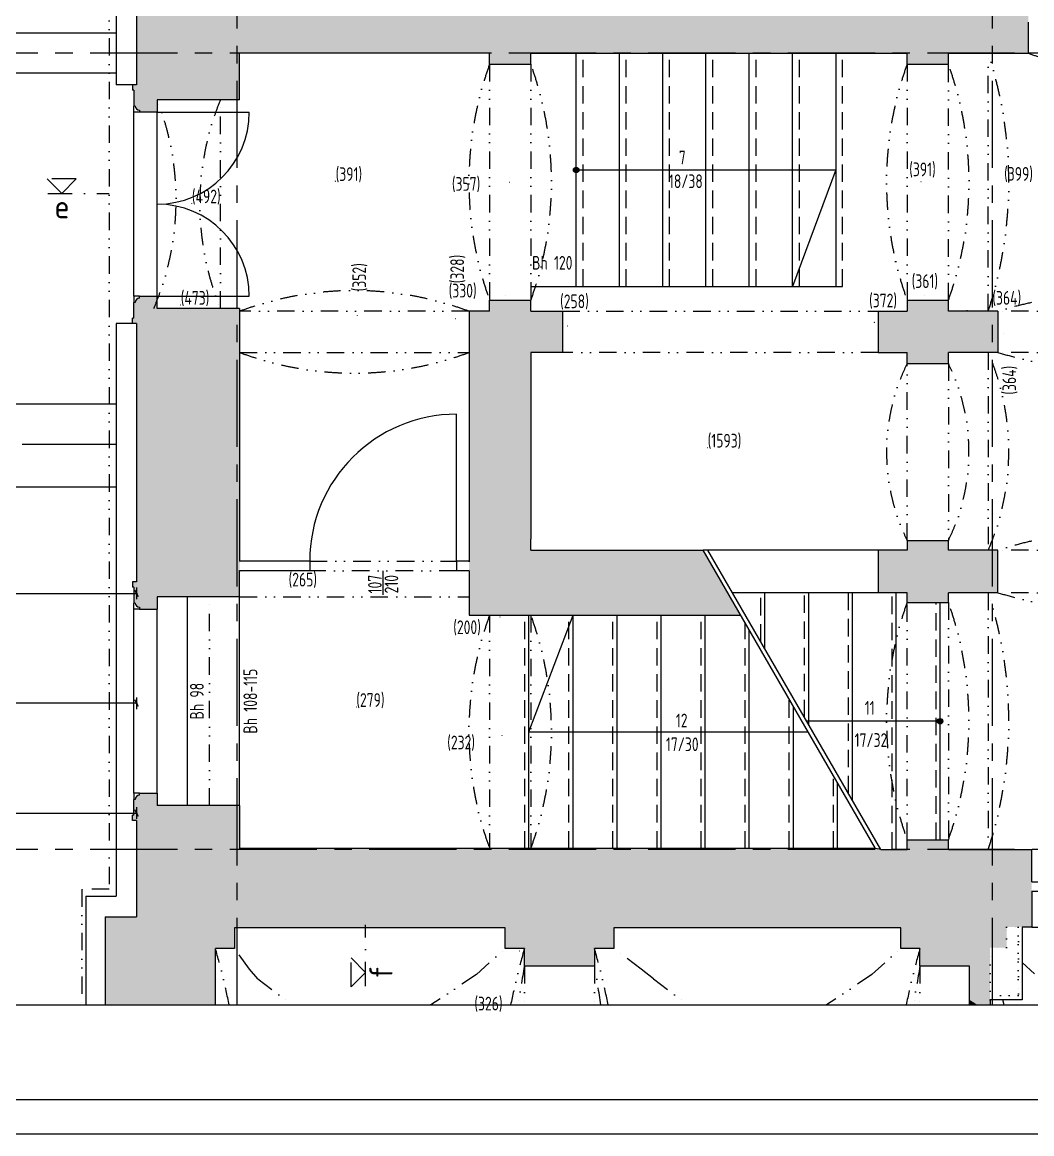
# Model space of a CAD drawing. Header units: centimetres. Extents: x -147 to 196535, y -264 to 83836.
# Drawn here: x 141884 to 156584, y -264 to 15928 of the extents above; entities that cross this region are included whole.
import ezdxf
from ezdxf.enums import TextEntityAlignment as Align

# ---------------------------------------------------------------- set-up
doc = ezdxf.new("R2010")
doc.units = ezdxf.units.CM
doc.header["$LTSCALE"] = 20
doc.header["$PDMODE"] = 2
for name, pattern in [('GETRENNT', [31.75, 12.7, -6.35, 0, -6.35, 0, -6.35]), ('MITTE', [50.8, 31.75, -6.35, 6.35, -6.35]), ('PUNKT', [6.35, 0, -6.35]), ('STRICHLINIE', [19.05, 12.7, -6.35]), ('STRICHPUNKTX2', [50.8, 25.4, -12.7, 0, -12.7])]:
    doc.linetypes.add(name, pattern=pattern)
for name, color, linetype in [('Bemassung', 134, 'Continuous'), ('VBW.Abgelotet', 6, 'GETRENNT'), ('VBW.AbgelotetUmgeklappt', 252, 'GETRENNT'), ('VBW.Achsen', 244, 'MITTE'), ('VBW.Ansicht', 3, 'Continuous'), ('VBW.HoeheRelativ', 2, 'Continuous'), ('VBW.Installation', 200, 'Continuous'), ('VBW.LAYOUT', 3, 'Continuous'), ('VBW.Schnitt', 7, 'Continuous'), ('VBW.SchnittTrockenbau', 42, 'Continuous'), ('VBW.Schraffur', 9, 'Continuous'), ('VBW.Text', 84, 'Continuous'), ('VBW.Tuer', 4, 'Continuous'), ('VBW.Verdeckt', 6, 'STRICHLINIE'), ('VBW.Verlauf', 2, 'PUNKT'), ('VBW.Vertikalschnittlinie', 12, 'STRICHPUNKTX2')]:
    doc.layers.add(name, color=color, linetype=linetype)
doc.styles.add('VBWText', font='isocp.shx', dxfattribs={"width": 0.8})
doc.dimstyles.new('M50', dxfattribs={"dimtxt": 10, "dimasz": 0.5, "dimexe": 2, "dimexo": 0, "dimgap": 0, "dimtad": 0, "dimdec": 0, "dimdsep": 46, "dimtxsty": 'VBWText', "dimblk": 'BemVBW', "dimcen": 2, "dimse1": 1, "dimse2": 1, "dimclrd": 134, "dimclre": 40, "dimclrt": 134, "dimadec": 0, "dimazin": 0, "dimtfac": 1.428571, "dimtdec": 0, "dimtix": 1, "dimtmove": 2, "dimatfit": 3, "dimldrblk": 'NONE', "dimfxl": 1, "dimtvp": 1.428571, "dimtolj": 1, "dimarcsym": 0})
doc.dimstyles.new('M50BR', dxfattribs={"dimtxt": 10, "dimasz": 0.5, "dimexe": 2, "dimexo": 0, "dimgap": 10, "dimtad": 4, "dimdec": 0, "dimdsep": 46, "dimtxsty": 'VBWText', "dimblk": 'BemVBW', "dimcen": 2, "dimse1": 1, "dimse2": 1, "dimclrd": 134, "dimclre": 40, "dimclrt": 134, "dimadec": 0, "dimazin": 0, "dimtfac": 1.428571, "dimtdec": 0, "dimtix": 1, "dimtmove": 2, "dimatfit": 3, "dimldrblk": 'NONE', "dimfxl": 1, "dimtvp": 1.428571, "dimtolj": 1, "dimarcsym": 0})

# ---------------------------------------------------------------- blocks, each defined once
blk = doc.blocks.new('BemVBW')
at = {"layer": 'Bemassung'}
for p, q in [((2.8, -4.9), (-2.8, 4.9)), ((-1.1, 0), (1.1, 0))]:
    blk.add_line(p, q, dxfattribs=at)
at = {"layer": 'Bemassung', "color": 4}
blk.add_line((0, 8.5), (0, -8.5), dxfattribs=at)
blk = doc.blocks.new('*D377')
at = {"layer": 'Bemassung', "color": 134, "lineweight": -2, "transparency": 16777216}
blk.add_line((136271, 14627), (136271, 19207), dxfattribs=at)
at = {"layer": 'Defpoints', "color": 0, "transparency": 16777216}
for p in [(136271, 19217), (143509, 19217), (143509, 14617)]:
    blk.add_point(p, dxfattribs=at)
at = {"layer": 'Bemassung', "color": 134, "lineweight": -2, "transparency": 16777216, "xscale": 9.999999971459891, "yscale": 9.999999971459891, "zscale": 9.999999971459891}
for p, rotation in [((136271, 19217), 90), ((136271, 14617), 270)]:
    blk.add_blockref('BemVBW', p, dxfattribs=dict(at, rotation=rotation))
at = {"layer": 'Bemassung', "color": 134, "transparency": 16777216, "insert": (135985, 16917), "char_height": 200, "attachment_point": 5, "rotation": 90, "style": 'VBWText'}
blk.add_mtext('\\A1;230', dxfattribs=at)
blk = doc.blocks.new('_None')
blk = doc.blocks.new('*D378')
at = {"layer": 'Bemassung', "color": 134, "lineweight": -2, "transparency": 16777216}
blk.add_line((136271, 2907), (136271, 4687), dxfattribs=at)
at = {"layer": 'Defpoints', "color": 0, "transparency": 16777216}
for p in [(136271, 4697), (143509, 4697), (143089, 2897)]:
    blk.add_point(p, dxfattribs=at)
at = {"layer": 'Bemassung', "color": 134, "lineweight": -2, "transparency": 16777216, "xscale": 9.999999971459891, "yscale": 9.999999971459891, "zscale": 9.999999971459891}
for p, rotation in [((136271, 4697), 90), ((136271, 2897), 270)]:
    blk.add_blockref('BemVBW', p, dxfattribs=dict(at, rotation=rotation))
at = {"layer": 'Bemassung', "color": 134, "transparency": 16777216, "insert": (135985, 3797), "char_height": 200, "attachment_point": 5, "rotation": 90, "style": 'VBWText'}
blk.add_mtext('\\A1;90', dxfattribs=at)
blk = doc.blocks.new('*D379')
at = {"layer": 'Bemassung', "color": 134, "lineweight": -2, "transparency": 16777216}
blk.add_line((136271, 7387), (136271, 11927), dxfattribs=at)
at = {"layer": 'Defpoints', "color": 0, "transparency": 16777216}
for p in [(136271, 11937), (143509, 11937), (143509, 7377)]:
    blk.add_point(p, dxfattribs=at)
at = {"layer": 'Bemassung', "color": 134, "lineweight": -2, "transparency": 16777216, "xscale": 9.999999971459891, "yscale": 9.999999971459891, "zscale": 9.999999971459891}
for p, rotation in [((136271, 11937), 90), ((136271, 7377), 270)]:
    blk.add_blockref('BemVBW', p, dxfattribs=dict(at, rotation=rotation))
at = {"layer": 'Bemassung', "color": 134, "transparency": 16777216, "insert": (135985, 9657), "char_height": 200, "attachment_point": 5, "rotation": 90, "style": 'VBWText'}
blk.add_mtext('\\A1;228', dxfattribs=at)
blk = doc.blocks.new('*D385')
at = {"layer": 'Bemassung', "color": 134, "lineweight": -2, "transparency": 16777216}
blk.add_line((50737, 4407), (143539, 4407), dxfattribs=at)
at = {"layer": 'Defpoints', "color": 0, "transparency": 16777216}
for p in [(50727, 23595), (143549, 23617), (143549, 4407)]:
    blk.add_point(p, dxfattribs=at)
at = {"layer": 'Bemassung', "color": 134, "lineweight": -2, "transparency": 16777216, "xscale": 9.999999971459891, "yscale": 9.999999971459891, "zscale": 9.999999971459891, "rotation": 180}
blk.add_blockref('BemVBW', (50727, 4407), dxfattribs=at)
at = {"layer": 'Bemassung', "color": 134, "lineweight": -2, "transparency": 16777216, "xscale": 9.999999971459891, "yscale": 9.999999971459891, "zscale": 9.999999971459891}
blk.add_blockref('BemVBW', (143549, 4407), dxfattribs=at)
at = {"layer": 'Bemassung', "color": 134, "transparency": 16777216, "insert": (97138, 4707), "char_height": 200, "attachment_point": 5, "style": 'VBWText'}
blk.add_mtext('\\A1;4641', dxfattribs=at)
blk = doc.blocks.new('*D396')
at = {"layer": 'Bemassung', "color": 134, "lineweight": -2, "transparency": 16777216}
blk.add_line((137871, 2747), (137871, 3881), dxfattribs=at)
at = {"layer": 'Defpoints', "color": 0, "transparency": 16777216}
for p in [(137871, 3891), (147742, 3891), (144976, 2737)]:
    blk.add_point(p, dxfattribs=at)
at = {"layer": 'Bemassung', "color": 134, "lineweight": -2, "transparency": 16777216, "xscale": 9.999999971459891, "yscale": 9.999999971459891, "zscale": 9.999999971459891}
for p, rotation in [((137871, 3891), 90), ((137871, 2737), 270)]:
    blk.add_blockref('BemVBW', p, dxfattribs=dict(at, rotation=rotation))
at = {"layer": 'Bemassung', "color": 134, "transparency": 16777216, "insert": (137585, 3314), "char_height": 200, "attachment_point": 5, "rotation": 90, "style": 'VBWText'}
blk.add_mtext('\\A1;58', dxfattribs=at)
blk = doc.blocks.new('*D398')
at = {"layer": 'Bemassung', "color": 134, "lineweight": -2, "transparency": 16777216}
blk.add_line((136271, 4707), (136271, 7367), dxfattribs=at)
at = {"layer": 'Defpoints', "color": 0, "transparency": 16777216}
for p in [(136271, 7377), (143509, 7377), (143509, 4697)]:
    blk.add_point(p, dxfattribs=at)
at = {"layer": 'Bemassung', "color": 134, "lineweight": -2, "transparency": 16777216, "xscale": 9.999999971459891, "yscale": 9.999999971459891, "zscale": 9.999999971459891}
for p, rotation in [((136271, 7377), 90), ((136271, 4697), 270)]:
    blk.add_blockref('BemVBW', p, dxfattribs=dict(at, rotation=rotation))
at = {"layer": 'Bemassung', "color": 134, "transparency": 16777216, "insert": (135985, 6037), "char_height": 200, "attachment_point": 5, "rotation": 90, "style": 'VBWText'}
blk.add_mtext('\\A1;134', dxfattribs=at)
blk = doc.blocks.new('*D399')
at = {"layer": 'Bemassung', "color": 134, "lineweight": -2, "transparency": 16777216}
blk.add_line((136271, 11947), (136271, 14607), dxfattribs=at)
at = {"layer": 'Defpoints', "color": 0, "transparency": 16777216}
for p in [(136271, 14617), (143509, 14617), (143509, 11937)]:
    blk.add_point(p, dxfattribs=at)
at = {"layer": 'Bemassung', "color": 134, "lineweight": -2, "transparency": 16777216, "xscale": 9.999999971459891, "yscale": 9.999999971459891, "zscale": 9.999999971459891}
for p, rotation in [((136271, 14617), 90), ((136271, 11937), 270)]:
    blk.add_blockref('BemVBW', p, dxfattribs=dict(at, rotation=rotation))
at = {"layer": 'Bemassung', "color": 134, "transparency": 16777216, "insert": (135985, 13277), "char_height": 200, "attachment_point": 5, "rotation": 90, "style": 'VBWText'}
blk.add_mtext('\\A1;134', dxfattribs=at)
blk = doc.blocks.new('*D412')
at = {"layer": 'Bemassung', "color": 134, "lineweight": -2, "transparency": 16777216}
blk.add_line((128259, 7607), (143539, 7607), dxfattribs=at)
at = {"layer": 'Defpoints', "color": 0, "transparency": 16777216}
for p in [(143549, 23617), (128249, 18077), (143549, 7607)]:
    blk.add_point(p, dxfattribs=at)
at = {"layer": 'Bemassung', "color": 134, "lineweight": -2, "transparency": 16777216, "xscale": 9.999999971459891, "yscale": 9.999999971459891, "zscale": 9.999999971459891, "rotation": 180}
blk.add_blockref('BemVBW', (128249, 7607), dxfattribs=at)
at = {"layer": 'Bemassung', "color": 134, "lineweight": -2, "transparency": 16777216, "xscale": 9.999999971459891, "yscale": 9.999999971459891, "zscale": 9.999999971459891}
blk.add_blockref('BemVBW', (143549, 7607), dxfattribs=at)
at = {"layer": 'Bemassung', "color": 134, "transparency": 16777216, "insert": (135899, 7907), "char_height": 200, "attachment_point": 5, "style": 'VBWText'}
blk.add_mtext('\\A1;765', dxfattribs=at)
blk = doc.blocks.new('*D415')
at = {"layer": 'Bemassung', "color": 134, "lineweight": -2, "transparency": 16777216}
blk.add_line((143539, 6007), (139239, 6007), dxfattribs=at)
at = {"layer": 'Defpoints', "color": 0, "transparency": 16777216}
for p in [(139229, 23617), (143549, 23617), (139229, 6007)]:
    blk.add_point(p, dxfattribs=at)
at = {"layer": 'Bemassung', "color": 134, "lineweight": -2, "transparency": 16777216, "xscale": 9.999999971459891, "yscale": 9.999999971459891, "zscale": 9.999999971459891, "rotation": 180}
blk.add_blockref('BemVBW', (139229, 6007), dxfattribs=at)
at = {"layer": 'Bemassung', "color": 134, "lineweight": -2, "transparency": 16777216, "xscale": 9.999999971459891, "yscale": 9.999999971459891, "zscale": 9.999999971459891}
blk.add_blockref('BemVBW', (143549, 6007), dxfattribs=at)
at = {"layer": 'Bemassung', "color": 134, "transparency": 16777216, "insert": (141389, 6307), "char_height": 200, "attachment_point": 5, "style": 'VBWText'}
blk.add_mtext('\\A1;216', dxfattribs=at)
blk = doc.blocks.new('*D452')
at = {"layer": 'Bemassung', "color": 134, "lineweight": -2, "transparency": 16777216}
blk.add_line((137871, 3901), (137871, 15467), dxfattribs=at)
at = {"layer": 'Defpoints', "color": 0, "transparency": 16777216}
for p in [(137871, 15477), (145049, 15477), (147742, 3891)]:
    blk.add_point(p, dxfattribs=at)
at = {"layer": 'Bemassung', "color": 134, "lineweight": -2, "transparency": 16777216, "xscale": 9.999999971459891, "yscale": 9.999999971459891, "zscale": 9.999999971459891}
for p, rotation in [((137871, 15477), 90), ((137871, 3891), 270)]:
    blk.add_blockref('BemVBW', p, dxfattribs=dict(at, rotation=rotation))
at = {"layer": 'Bemassung', "color": 134, "transparency": 16777216, "insert": (137585, 9684), "char_height": 200, "attachment_point": 5, "rotation": 90, "style": 'VBWText'}
blk.add_mtext('\\A1;579', dxfattribs=at)
blk = doc.blocks.new('*D453')
at = {"layer": 'Bemassung', "color": 134, "lineweight": -2, "transparency": 16777216}
blk.add_line((137871, 15487), (137871, 17067), dxfattribs=at)
at = {"layer": 'Defpoints', "color": 0, "transparency": 16777216}
for p in [(137871, 17077), (145109, 17077), (145049, 15477)]:
    blk.add_point(p, dxfattribs=at)
at = {"layer": 'Bemassung', "color": 134, "lineweight": -2, "transparency": 16777216, "xscale": 9.999999971459891, "yscale": 9.999999971459891, "zscale": 9.999999971459891}
for p, rotation in [((137871, 17077), 90), ((137871, 15477), 270)]:
    blk.add_blockref('BemVBW', p, dxfattribs=dict(at, rotation=rotation))
at = {"layer": 'Bemassung', "color": 134, "transparency": 16777216, "insert": (137585, 16277), "char_height": 200, "attachment_point": 5, "rotation": 90, "style": 'VBWText'}
blk.add_mtext('\\A1;80', dxfattribs=at)

msp = doc.modelspace()

# ---------------------------------------------------------------- hatches: boundary and pattern name
at = {"layer": 'VBW.AbgelotetUmgeklappt'}
h = msp.add_hatch(dxfattribs=at)
h.set_pattern_fill('DOTS', color=42, scale=4, angle=-151.71788)
h.set_pattern_definition([(360, (-7744151.96, 15768824.58), (63.4999998, 126.9999996), [0, -126.9999996])])
h.paths.add_polyline_path([(156443.6, 2747.7), (156383.6, 2747.7), (156383.6, 1747.7), (155976, 1747.7), (155976, 1687.7), (156443.6, 1687.7)])
at = {"layer": 'VBW.Schraffur'}
h = msp.add_hatch(color=256, dxfattribs=at)
h.dxf.hatch_style = 1
h.paths.add_polyline_path([(156046.7, 22872.1), (156064.7, 23947.7), (156643.6, 23947.7), (156803.6, 23947.7), (156803.6, 24287.7), (156583.6, 24287.7), (156583.6, 25207.7), (155943.6, 25207.7), (155943.6, 25487.7), (154923.6, 25487.7), (154923.6, 25207.7), (152843.6, 25207.7), (152843.6, 24607.7), (152843.6, 24467.7), (152843.6, 23887.7), (155123.6, 23887.7), (155029.2, 17077.3), (145109.2, 17077.3), (145109.2, 18977.3), (143849.2, 18977.3), (143849.2, 19217.3), (143589.2, 19217.3), (143589.2, 19187.3, 0.4142136), (143529.2, 19127.3), (143509.2, 19127.3), (143509.2, 18897.3), (143489.2, 18897.3), (143489.2, 18817.3), (143549.2, 18817.3), (143549.2, 15017.3), (143489.2, 15017.3), (143489.2, 14937.3), (143509.2, 14937.3), (143509.2, 14707.3), (143529.2, 14707.3, 0.4142136), (143589.2, 14647.3), (143589.2, 14617.3), (143849.2, 14617.3), (143849.2, 14797.3), (145049.2, 14797.3), (145049.2, 15477.3), (148689.2, 15477.3), (148689.2, 15317.3), (149289.2, 15317.3), (149289.2, 15477.3), (154769.2, 15477.3), (154769.2, 15317.3), (155369.2, 15317.3), (155369.2, 15477.3), (156533.6, 15477.3), (156533.6, 15927.7), (156533.6, 16067.7), (156533.6, 16587.7), (155961.1, 16587.7)])
h = msp.add_hatch(color=256, dxfattribs=at)
h.dxf.hatch_style = 1
h.paths.add_polyline_path([(145049.2, 11757.3), (143849.2, 11757.3), (143849.2, 11937.3), (143589.2, 11937.3), (143589.2, 11907.3, 0.4142136), (143529.2, 11847.3), (143509.2, 11847.3), (143509.2, 11617.3), (143489.2, 11617.3), (143489.2, 11537.3), (143549.2, 11537.3), (143549.2, 7777.3), (143489.2, 7777.3), (143489.2, 7697.3), (143509.2, 7697.3), (143509.2, 7467.3), (143529.2, 7467.3, 0.4142136), (143589.2, 7407.3), (143589.2, 7377.3), (143849.2, 7377.3), (143849.2, 7557.3), (145049.2, 7557.3), (145049.2, 7937.3), (145049.2, 8077.3)])
h = msp.add_hatch(color=256, dxfattribs=at)
h.dxf.hatch_style = 1
h.paths.add_polyline_path([(149289.2, 10957.3), (149289.2, 11117.3), (149749.2, 11117.3), (149749.2, 11717.3), (149289.2, 11717.3), (149289.2, 11877.3), (148689.2, 11877.3), (148689.2, 11717.3), (148389.2, 11717.3), (148389.2, 8077.3), (148389.2, 7937.3), (148389.2, 7291), (152345.5, 7291), (151799.2, 8237.3), (149289.2, 8237.3), (149289.2, 8397.3)])
h = msp.add_hatch(color=256, dxfattribs=at)
h.dxf.hatch_style = 1
h.paths.add_polyline_path([(156089.2, 11717.3), (155369.2, 11717.3), (155369.2, 11877.3), (154769.2, 11877.3), (154769.2, 11717.3), (154349.2, 11717.3), (154349.2, 11117.3), (154769.2, 11117.3), (154769.2, 10957.3), (155369.2, 10957.3), (155369.2, 11117.3), (156089.2, 11117.3)])
h = msp.add_hatch(color=256, dxfattribs=at)
h.dxf.hatch_style = 1
h.paths.add_polyline_path([(156089.2, 8237.3), (155369.2, 8237.3), (155369.2, 8377.3), (154769.2, 8377.3), (154769.2, 8237.3), (154349.2, 8237.3), (154349.2, 7617.3), (154769.2, 7617.3), (154769.2, 7477.3), (155369.2, 7477.3), (155369.2, 7617.3), (156089.2, 7617.3)])
at = {"layer": 'VBW.Text'}
h = msp.add_hatch(color=256, dxfattribs=at)
h.dxf.hatch_style = 1
h.paths.add_polyline_path([(149958, 13813.9), (149940.7, 13735.8, 1)])
h.paths.add_polyline_path([(149949.3, 13774.8), (149958, 13813.9, 0.4142136), (149910.3, 13783.5)])
h.paths.add_polyline_path([(149940.7, 13735.8), (149949.3, 13774.8), (149910.3, 13783.5, 0.4142136)])
h = msp.add_hatch(color=256, dxfattribs=at)
h.dxf.hatch_style = 1
h.paths.add_polyline_path([(155258, 5783.9), (155240.7, 5705.8, 1)])
h.paths.add_polyline_path([(155249.3, 5744.8), (155258, 5783.9, 0.4142136), (155210.3, 5753.5)])
h.paths.add_polyline_path([(155240.7, 5705.8), (155249.3, 5744.8), (155210.3, 5753.5, 0.4142136)])

# ---------------------------------------------------------------- linework, layer by layer
at = {"layer": 'Defpoints', "color": 10, "linetype": 'Continuous'}
msp.add_lwpolyline([(3926.2, 1612.9), (189606, 1612.9), (189606, 82504.8), (3926.2, 82504.8)], close=True, dxfattribs=at)
at = {"layer": 'VBW.Abgelotet'}
for p, q in [((143149.2, 23317.3), (143149.2, 3297.3)), ((155949.2, 11717.3), (155949.2, 15477.3)), ((159843.6, 15477.3), (156533.6, 15477.3)), ((148689.2, 15317.3), (148689.2, 11877.3)), ((149289.2, 15317.3), (149289.2, 12077.3)), ((154769.2, 15317.3), (154769.2, 11877.3)), ((155369.2, 11877.3), (155369.2, 15317.3)), ((144769.2, 11757.3), (144769.2, 14797.3)), ((148389.2, 11717.3), (145049.2, 11717.3)), ((149749.2, 11717.3), (154349.2, 11717.3)), ((160349.2, 11717.3), (156089.2, 11717.3)), ((145049.2, 11117.3), (148389.2, 11117.3)), ((154349.2, 11117.3), (149749.2, 11117.3)), ((155949.2, 11117.3), (155949.2, 8237.3)), ((160349.2, 11117.3), (156089.2, 11117.3)), ((154769.2, 8377.3), (154769.2, 10957.3)), ((155369.2, 10957.3), (155369.2, 8377.3)), ((160349.2, 8237.3), (156089.2, 8237.3)), ((146069.2, 8077.3), (148209.2, 8077.3)), ((148209.2, 7937.3), (146069.2, 7937.3)), ((155949.2, 7617.3), (155949.2, 3877.3)), ((160349.2, 7617.3), (156089.2, 7617.3)), ((144609.2, 4517.3), (144609.2, 7557.3)), ((145049.2, 7557.3), (148389.2, 7557.3)), ((154769.2, 4017.3), (154769.2, 7477.3)), ((155369.2, 7477.3), (155369.2, 4017.3)), ((148689.2, 7291), (148689.2, 3891)), ((149289.2, 7291), (149289.2, 3891)), ((143149.2, 3297.3), (142749.2, 3297.3)), ((142749.2, 3297.3), (142749.2, 1612.9)), ((156583.6, 2747.7), (159843.6, 2747.7)), ((145192.7, 2135.9), (144976, 2436.8)), ((148496, 2056.8), (148916, 2436.8)), ((150896, 2135.9), (150496, 2436.8)), ((154256, 2056.8), (154676, 2436.8)), ((145316, 1990.9), (145192.7, 2135.9)), ((149196, 2176.8), (149196, 1612.9)), ((150216, 2176.8), (150216, 1612.9)), ((151076, 1990.9), (150896, 2135.9)), ((154956, 2176.8), (154956, 1612.9)), ((156623.6, 2067.7), (156443.6, 2230.6)), ((145316, 1990.9), (145816.4, 1612.9)), ((148496, 2056.8), (147835.6, 1612.9)), ((151076, 1990.9), (151576.4, 1612.9)), ((154256, 2056.8), (153595.6, 1612.9))]:
    msp.add_line(p, q, dxfattribs=at)
at = {"layer": 'VBW.AbgelotetUmgeklappt'}
for centre, radius, start, end in [((150208.6, 13597.3), 6040.7, 341.86699, 18.13301), ((158188.6, 19892.4), 4715, 249.45124, 290.54876), ((153446.4, 13597.3), 5058.5, 160.12193, 199.87807), ((144532.1, 13597.3), 5058.5, 340.12193, 19.87807), ((159526.4, 13597.3), 5058.5, 160.12193, 199.87807), ((150612.1, 13597.3), 5058.5, 340.12193, 19.87807), ((140123.5, 13339.8), 4000.7, 336.70623, 21.36575), ((148469.9, 13277.3), 4000.7, 157.67024, 202.32976), ((146719.2, 7232.6), 4785.5, 69.57568, 110.42432), ((158219.2, 4517.5), 7508.3, 73.51962, 106.48038), ((146719.2, 15602), 4785.5, 249.57568, 290.42432), ((152643.2, 9677.3), 3606, 336.46342, 23.53658), ((158219.2, 18317.1), 7508.3, 253.51962, 286.48038), ((157392.7, 9667.3), 2923.5, 153.81621, 206.18379), ((152745.7, 9667.3), 2923.5, 333.81621, 26.18379), ((158219.2, 1305.1), 7252, 72.91976, 107.08024), ((150271.1, 5747.3), 5978.2, 341.77165, 18.22835), ((158219.2, 14817.1), 7508.3, 253.51962, 286.48038), ((159607.4, 5747.3), 5138.2, 160.3243, 199.6757), ((150531.1, 5747.3), 5138.2, 340.3243, 19.6757), ((153336.9, 5591), 4948.8, 159.90861, 200.09139), ((144641.6, 5591), 4948.8, 339.90861, 20.09139), ((131477.1, -1233.2), 13718.9, 11.97358, 15.5164), ((162414.9, -1233.2), 13718.9, 164.4836, 168.02642), ((136997.1, -1233.2), 13718.9, 11.97358, 15.5164), ((168174.9, -1233.2), 13718.9, 164.4836, 168.02642), ((167638.7, -1163.2), 18742.7, 169.73489, 171.4821), ((131773.4, -1163.2), 18742.7, 8.5179, 10.26511), ((173398.7, -1163.2), 18742.7, 169.73489, 171.4821), ((142757.1, -1222.3), 13718.9, 11.9267, 12.24639)]:
    msp.add_arc(centre, radius, start, end, dxfattribs=at)
at = {"layer": 'VBW.Achsen', "ltscale": 2}
for p, q in [((145012.1, 1612.9), (145012.1, 55784.5)), ((156012.1, 1612.9), (156012.1, 55784.5)), ((174622.3, 15474.8), (140565.9, 15474.8)), ((174622.3, 3874.8), (140565.9, 3874.8))]:
    msp.add_line(p, q, dxfattribs=at)
at = {"layer": 'VBW.Ansicht'}
for p, q in [((143249.2, 23357.3), (143249.2, 15017.3)), ((139595.3, 15771.3, 0), (143249.2, 15771.3, 0)), ((149949.2, 12077.3), (149949.2, 15477.3)), ((150579.2, 12077.3), (150579.2, 15477.3)), ((151209.2, 12077.3), (151209.2, 15477.3)), ((151839.2, 12077.3), (151839.2, 15477.3)), ((152469.2, 12077.3), (152469.2, 15477.3)), ((153099.2, 12077.3), (153099.2, 15477.3)), ((153729.2, 15477.3), (153729.2, 12077.3)), ((143249.2, 15186.3, 0), (139595.3, 15186.3, 0)), ((143489.2, 15017.3), (143249.2, 15017.3)), ((143509.2, 14617.3), (143509.2, 14707.3)), ((143509.2, 11937.3), (143509.2, 14617.3)), ((143589.2, 14617.3), (143509.2, 14617.3)), ((143849.2, 11937.3), (143849.2, 14617.3)), ((149289.2, 12077.3), (153729.2, 12077.3)), ((149289.2, 12077.3), (149289.2, 11877.3)), ((143589.2, 11937.3), (143509.2, 11937.3)), ((143509.2, 11937.3), (143509.2, 11847.3)), ((143249.2, 11537.3), (143249.2, 3197.3)), ((143489.2, 11537.3), (143249.2, 11537.3)), ((143249.2, 10362.3, 0), (141686.4, 10362.3, 0)), ((143249.2, 9778.5, 0), (141883.5, 9778.5, 0)), ((143249.2, 9155.1, 0), (141578, 9155.1, 0)), ((154308.5, 3891), (151799.2, 8237.3)), ((154349.2, 8237.3), (151799.2, 8237.3)), ((154385.7, 3877.3), (151868.4, 8237.3)), ((154349.2, 7617.3), (152226.4, 7617.3)), ((152697.2, 6801.8), (152697.2, 7617.3)), ((153335.2, 5696.8), (153335.2, 7617.3)), ((153973.2, 4591.7), (153973.2, 7617.3)), ((154611.2, 3877.3), (154611.2, 7617.3)), ((143509.2, 7377.3), (143509.2, 7467.3)), ((144289.2, 4517.3), (144289.2, 7557.3)), ((145049.2, 4517.3), (145049.2, 7557.3)), ((155249.2, 4017.3), (155249.2, 7477.3)), ((143509.2, 4697.3), (143509.2, 7377.3)), ((143589.2, 7377.3), (143509.2, 7377.3)), ((143849.2, 4697.3), (143849.2, 7377.3)), ((149261.7, 3891), (149261.7, 7291)), ((149903.5, 3891), (149903.5, 7291)), ((150545.3, 3891), (150545.3, 7291)), ((151187.1, 3891), (151187.1, 7291)), ((151828.9, 3891), (151828.9, 7291)), ((152470.8, 3891), (152470.8, 7074.1)), ((153112.6, 3891), (153112.6, 5962.4)), ((143589.2, 4697.3), (143509.2, 4697.3)), ((143509.2, 4697.3), (143509.2, 4607.3)), ((153754.4, 3891), (153754.4, 4850.7)), ((142809.2, 3197.3), (143249.2, 3197.3)), ((142809.2, 3197.3), (142809.2, 1612.9))]:
    msp.add_line(p, q, dxfattribs=at)
at = {"layer": 'VBW.HoeheRelativ'}
for p in [(146446.6, 13614.8), (154969.9, 13606.6), (155632, 13606.6), (148981.1, 13598.4), (144353.6, 13290.3), (148916.7, 11952), (155020.9, 11947.8), (144191.2, 11812.1), (146764.9, 11658.1), (155642.1, 11731.4), (148190, 11612.6), (149825.8, 11505.6), (154295.3, 11556.9), (156171.8, 11388.1), (151863.9, 9732.1), (145761.3, 7708.1), (148841.2, 7264.9), (146747.7, 5954.3), (148870.8, 5539.9), (149121.4, 2399.5)]:
    msp.add_point(p, dxfattribs=at)
at = {"layer": 'VBW.Installation'}
for p, q in [((146069.2, 8077.3), (145049.2, 8077.3)), ((146069.2, 7937.3), (145049.2, 7937.3)), ((146069.2, 8077.3), (146069.2, 7937.3)), ((148209.2, 8077.3), (148209.2, 7937.3)), ((148389.2, 8077.3), (148209.2, 8077.3)), ((148389.2, 7937.3), (148209.2, 7937.3)), ((156583.6, 3407.7), (156763.6, 3407.7)), ((156583.6, 3267.7), (156763.6, 3267.7))]:
    msp.add_line(p, q, dxfattribs=at)
at = {"layer": 'VBW.LAYOUT'}
msp.add_line((2353.1, 235.9), (196035.4, 235.9), dxfattribs=at)
at = {"layer": 'VBW.LAYOUT', "color": 4}
msp.add_line((-146.9, -264.1), (196535.4, -264.1), dxfattribs=at)
at = {"layer": 'VBW.Schnitt'}
for p, q in [((143549.2, 18817.3), (143549.2, 15017.3)), ((156533.6, 15927.7), (156533.6, 15477.3)), ((145049.2, 14797.3), (145049.2, 15477.3)), ((148689.2, 15477.3), (145049.2, 15477.3)), ((148689.2, 15317.3), (148689.2, 15477.3)), ((149289.2, 15477.3), (154769.2, 15477.3)), ((149289.2, 15317.3), (149289.2, 15477.3)), ((149289.2, 15477.3), (154769.2, 15477.3)), ((154769.2, 15317.3), (154769.2, 15477.3)), ((155369.2, 15317.3), (155369.2, 15477.3)), ((155369.2, 15477.3), (156533.6, 15477.3)), ((148689.2, 15317.3), (149289.2, 15317.3)), ((154769.2, 15317.3), (155369.2, 15317.3)), ((143489.2, 15017.3), (143489.2, 14937.3)), ((143549.2, 15017.3), (143489.2, 15017.3)), ((143509.2, 14937.3), (143489.2, 14937.3)), ((143509.2, 14937.3), (143509.2, 14707.3)), ((145049.2, 14797.3), (143849.2, 14797.3)), ((143849.2, 14797.3), (143849.2, 14617.3)), ((143529.2, 14707.3), (143509.2, 14707.3)), ((143589.2, 14647.3), (143589.2, 14617.3)), ((143849.2, 14617.3), (143589.2, 14617.3)), ((143509.2, 11617.3), (143509.2, 11847.3)), ((143529.2, 11847.3), (143509.2, 11847.3)), ((143589.2, 11937.3), (143849.2, 11937.3)), ((143589.2, 11907.3), (143589.2, 11937.3)), ((143849.2, 11757.3), (143849.2, 11937.3)), ((148689.2, 11717.3), (148689.2, 11877.3)), ((148689.2, 11877.3), (149289.2, 11877.3)), ((149289.2, 11717.3), (149289.2, 11877.3)), ((154769.2, 11877.3), (155369.2, 11877.3)), ((154769.2, 11877.3), (154769.2, 11717.3)), ((155369.2, 11717.3), (155369.2, 11877.3)), ((145049.2, 11757.3), (143849.2, 11757.3)), ((145049.2, 11757.3), (145049.2, 8077.3)), ((148689.2, 11717.3), (148389.2, 11717.3)), ((148389.2, 11717.3), (148389.2, 8077.3)), ((149289.2, 11717.3), (149749.2, 11717.3)), ((149749.2, 11717.3), (149749.2, 11117.3)), ((154349.2, 11717.3), (154349.2, 11117.3)), ((154349.2, 11717.3), (154769.2, 11717.3)), ((156089.2, 11717.3), (155369.2, 11717.3)), ((156089.2, 11717.3), (156089.2, 11117.3)), ((143489.2, 11537.3), (143489.2, 11617.3)), ((143509.2, 11617.3), (143489.2, 11617.3)), ((143549.2, 11537.3), (143489.2, 11537.3)), ((143549.2, 11537.3), (143549.2, 7777.3)), ((149289.2, 11117.3), (149289.2, 10957.3)), ((149749.2, 11117.3), (149289.2, 11117.3)), ((154349.2, 11117.3), (154769.2, 11117.3)), ((154769.2, 10957.3), (154769.2, 11117.3)), ((155369.2, 10957.3), (155369.2, 11117.3)), ((156089.2, 11117.3), (155369.2, 11117.3)), ((149289.2, 10957.3), (149289.2, 8397.3)), ((154769.2, 10957.3), (155369.2, 10957.3)), ((149289.2, 8237.3), (149289.2, 8397.3)), ((154769.2, 8377.3), (155369.2, 8377.3)), ((154769.2, 8377.3), (154769.2, 8237.3)), ((155369.2, 8237.3), (155369.2, 8377.3)), ((149289.2, 8237.3), (151799.2, 8237.3)), ((154769.2, 8237.3), (154349.2, 8237.3)), ((154349.2, 8237.3), (154349.2, 7617.3)), ((156089.2, 8237.3), (155369.2, 8237.3)), ((156089.2, 7617.3), (156089.2, 8237.3)), ((145049.2, 7557.3), (145049.2, 7937.3)), ((148389.2, 7937.3), (148389.2, 7291)), ((143489.2, 7777.3), (143489.2, 7697.3)), ((143549.2, 7777.3), (143489.2, 7777.3)), ((143509.2, 7697.3), (143489.2, 7697.3)), ((143509.2, 7697.3), (143509.2, 7467.3)), ((154769.2, 7617.3), (154349.2, 7617.3)), ((154769.2, 7477.3), (154769.2, 7617.3)), ((155369.2, 7477.3), (155369.2, 7617.3)), ((156089.2, 7617.3), (155369.2, 7617.3)), ((143529.2, 7467.3), (143509.2, 7467.3)), ((145049.2, 7557.3), (143849.2, 7557.3)), ((143849.2, 7557.3), (143849.2, 7377.3)), ((154769.2, 7477.3), (155369.2, 7477.3)), ((143589.2, 7407.3), (143589.2, 7377.3)), ((143589.2, 7377.3), (143849.2, 7377.3)), ((148389.2, 7291), (152345.5, 7291)), ((143589.2, 4697.3), (143849.2, 4697.3)), ((143589.2, 4667.3), (143589.2, 4697.3)), ((143849.2, 4697.3), (143849.2, 4517.3)), ((143509.2, 4377.3), (143509.2, 4607.3)), ((143529.2, 4607.3), (143509.2, 4607.3)), ((143489.2, 4297.3), (143489.2, 4377.3)), ((143509.2, 4377.3), (143489.2, 4377.3)), ((145049.2, 4517.3), (143849.2, 4517.3)), ((145049.2, 4517.3), (145049.2, 3891)), ((143549.2, 4297.3), (143489.2, 4297.3)), ((143549.2, 4297.3), (143549.2, 2897.3)), ((154308.5, 3891), (145049.2, 3891)), ((154769.2, 4017.3), (155369.2, 4017.3)), ((154769.2, 3877.3), (154769.2, 4017.3)), ((155369.2, 3877.3), (155369.2, 4017.3)), ((154385.7, 3877.3), (154769.2, 3877.3)), ((155369.2, 3877.3), (156583.6, 3877.3)), ((156583.6, 3407.7), (156583.6, 3877.3)), ((156583.6, 3267.7), (156583.6, 2747.7)), ((143089.2, 2897.3), (143549.2, 2897.3)), ((143089.2, 2897.3), (143089.2, 1612.9)), ((148916, 2736.8), (144976, 2736.8)), ((144976, 2736.8), (144976, 2436.8)), ((148916, 2436.8), (148916, 2736.8)), ((154676, 2736.8), (150496, 2736.8)), ((150496, 2736.8), (150496, 2436.8)), ((154676, 2436.8), (154676, 2736.8)), ((156583.6, 2747.7), (156443.6, 2747.7)), ((144976, 2436.8), (144696, 2436.8)), ((144696, 1612.9), (144696, 2436.8)), ((149196, 2436.8), (148916, 2436.8)), ((149196, 2176.8), (149196, 2436.8)), ((150496, 2436.8), (150216, 2436.8)), ((150216, 2436.8), (150216, 2176.8)), ((154956, 2436.8), (154676, 2436.8)), ((154956, 2176.8), (154956, 2436.8)), ((150216, 2176.8), (149196, 2176.8)), ((155676, 2176.8), (154956, 2176.8)), ((155676, 1612.9), (155676, 2176.8)), ((155976, 1687.7), (155976, 1612.9))]:
    msp.add_line(p, q, dxfattribs=at)
for centre, start, end in [((143589.2, 14707.3), 180, 270), ((143589.2, 11847.3), 90, 180), ((143589.2, 7467.3), 180, 270), ((143589.2, 4607.3), 90, 180)]:
    msp.add_arc(centre, 60, start, end, dxfattribs=at)
at = {"layer": 'VBW.SchnittTrockenbau'}
for p, q in [((156443.6, 2747.7), (156443.6, 1687.7)), ((156443.6, 1687.7), (155976, 1687.7))]:
    msp.add_line(p, q, dxfattribs=at)
at = {"layer": 'VBW.Schraffur'}
msp.add_line((154385.7, 3877.3), (154308.5, 3891), dxfattribs=at)
at = {"layer": 'VBW.Schraffur', "linetype": 'Continuous'}
for points in [[(143589.2, 4697.3), (143849.2, 4667.3), (143589.2, 4667.3)], [(143589.2, 4697.3), (143849.2, 4697.3), (143849.2, 4667.3)], [(143509.2, 4607.3), (143849.2, 4517.3), (143509.2, 4517.3)], [(143509.2, 4607.3), (143849.2, 4607.3), (143849.2, 4517.3)], [(143529.3, 4611.1), (143849.2, 4607.3), (143529.2, 4607.3)], [(143529.7, 4614.8), (143849.2, 4611.1), (143529.3, 4611.1)], [(143529.3, 4611.1), (143849.2, 4611.1), (143849.2, 4607.3)], [(143530.3, 4618.6), (143849.2, 4614.8), (143529.7, 4614.8)], [(143529.7, 4614.8), (143849.2, 4614.8), (143849.2, 4611.1)], [(143531.1, 4622.2), (143849.2, 4618.6), (143530.3, 4618.6)], [(143530.3, 4618.6), (143849.2, 4618.6), (143849.2, 4614.8)], [(143532.2, 4625.9), (143849.2, 4622.2), (143531.1, 4622.2)], [(143531.1, 4622.2), (143849.2, 4622.2), (143849.2, 4618.6)], [(143533.4, 4629.4), (143849.2, 4625.9), (143532.2, 4625.9)], [(143532.2, 4625.9), (143849.2, 4625.9), (143849.2, 4622.2)], [(143534.9, 4632.9), (143849.2, 4629.4), (143533.4, 4629.4)], [(143533.4, 4629.4), (143849.2, 4629.4), (143849.2, 4625.9)], [(143536.6, 4636.2), (143849.2, 4632.9), (143534.9, 4632.9)], [(143534.9, 4632.9), (143849.2, 4632.9), (143849.2, 4629.4)], [(143538.6, 4639.5), (143849.2, 4636.2), (143536.6, 4636.2)], [(143536.6, 4636.2), (143849.2, 4636.2), (143849.2, 4632.9)], [(143540.7, 4642.6), (143849.2, 4639.5), (143538.6, 4639.5)], [(143538.6, 4639.5), (143849.2, 4639.5), (143849.2, 4636.2)], [(143543, 4645.6), (143849.2, 4642.6), (143540.7, 4642.6)], [(143540.7, 4642.6), (143849.2, 4642.6), (143849.2, 4639.5)], [(143545.5, 4648.4), (143849.2, 4645.6), (143543, 4645.6)], [(143543, 4645.6), (143849.2, 4645.6), (143849.2, 4642.6)], [(143548.2, 4651), (143849.2, 4648.4), (143545.5, 4648.4)], [(143545.5, 4648.4), (143849.2, 4648.4), (143849.2, 4645.6)], [(143551, 4653.5), (143849.2, 4651), (143548.2, 4651)], [(143548.2, 4651), (143849.2, 4651), (143849.2, 4648.4)], [(143554, 4655.9), (143849.2, 4653.5), (143551, 4653.5)], [(143551, 4653.5), (143849.2, 4653.5), (143849.2, 4651)], [(143557.1, 4658), (143849.2, 4655.9), (143554, 4655.9)], [(143554, 4655.9), (143849.2, 4655.9), (143849.2, 4653.5)], [(143560.3, 4659.9), (143849.2, 4658), (143557.1, 4658)], [(143557.1, 4658), (143849.2, 4658), (143849.2, 4655.9)], [(143563.7, 4661.6), (143849.2, 4659.9), (143560.3, 4659.9)], [(143560.3, 4659.9), (143849.2, 4659.9), (143849.2, 4658)], [(143567.1, 4663.1), (143849.2, 4661.6), (143563.7, 4661.6)], [(143563.7, 4661.6), (143849.2, 4661.6), (143849.2, 4659.9)], [(143570.7, 4664.4), (143849.2, 4663.1), (143567.1, 4663.1)], [(143567.1, 4663.1), (143849.2, 4663.1), (143849.2, 4661.6)], [(143574.3, 4665.4), (143849.2, 4664.4), (143570.7, 4664.4)], [(143570.7, 4664.4), (143849.2, 4664.4), (143849.2, 4663.1)], [(143578, 4666.2), (143849.2, 4665.4), (143574.3, 4665.4)], [(143574.3, 4665.4), (143849.2, 4665.4), (143849.2, 4664.4)], [(143581.7, 4666.8), (143849.2, 4666.2), (143578, 4666.2)], [(143578, 4666.2), (143849.2, 4666.2), (143849.2, 4665.4)], [(143585.5, 4667.2), (143849.2, 4666.8), (143581.7, 4666.8)], [(143581.7, 4666.8), (143849.2, 4666.8), (143849.2, 4666.2)], [(143589.2, 4667.3), (143849.2, 4667.2), (143585.5, 4667.2)], [(143585.5, 4667.2), (143849.2, 4667.2), (143849.2, 4666.8)], [(143589.2, 4667.3), (143849.2, 4667.3), (143849.2, 4667.2)], [(143489.2, 4377.3), (145049.2, 4297.3), (143489.2, 4297.3)], [(143489.2, 4377.3), (145049.2, 4377.3), (145049.2, 4297.3)], [(143509.2, 4517.3), (145049.2, 4377.3), (143509.2, 4377.3)], [(143509.2, 4517.3), (145049.2, 4517.3), (145049.2, 4377.3)], [(143549.2, 4297.3), (145049.2, 3891), (143549.2, 3891)], [(143549.2, 4297.3), (145049.2, 4297.3), (145049.2, 3891)], [(143549.2, 3891), (154385.7, 3877.3), (143549.2, 3877.3)], [(143549.2, 3891), (154308.5, 3891), (154385.7, 3877.3)], [(154769.2, 4017.3), (155369.2, 3877.3), (154769.2, 3877.3)], [(154769.2, 4017.3), (155369.2, 4017.3), (155369.2, 3877.3)], [(143549.2, 3877.3), (156583.6, 3407.7), (143549.2, 3407.7)], [(143549.2, 3877.3), (156583.6, 3877.3), (156583.6, 3407.7)], [(143549.2, 3407.7), (156583.6, 3267.7), (143549.2, 3267.7)], [(143549.2, 3407.7), (156583.6, 3407.7), (156583.6, 3267.7)], [(143549.2, 3267.7), (156583.6, 2897.3), (143549.2, 2897.3)], [(143549.2, 3267.7), (156583.6, 3267.7), (156583.6, 2897.3)], [(143089.2, 2897.3), (156583.6, 2747.7), (143089.2, 2747.7)], [(143089.2, 2897.3), (156583.6, 2897.3), (156583.6, 2747.7)], [(143089.2, 2747.7), (156216, 2736.8), (143089.2, 2736.8)], [(143089.2, 2747.7), (156216, 2747.7), (156216, 2736.8)], [(143089.2, 2736.8), (144976, 2436.8), (143089.2, 2436.8)], [(143089.2, 2736.8), (144976, 2736.8), (144976, 2436.8)], [(148916, 2736.8), (150496, 2436.8), (148916, 2436.8)], [(148916, 2736.8), (150496, 2736.8), (150496, 2436.8)], [(154676, 2736.8), (156216, 2447.7), (154676, 2447.7)], [(154676, 2736.8), (156216, 2736.8), (156216, 2447.7)], [(144099.6, 1612.9), (143089.2, 1612.9), (144099.6, 1612.9), (143089.2, 2436.8)], [(144696, 1612.9), (144099.6, 1612.9), (144696, 2436.8), (143089.2, 2436.8)], [(149196, 2436.8), (150216, 2176.8), (149196, 2176.8)], [(149196, 2436.8), (150216, 2436.8), (150216, 2176.8)], [(154676, 2447.7), (155976, 2436.8), (154676, 2436.8)], [(154676, 2447.7), (155976, 2447.7), (155976, 2436.8)], [(154956, 2436.8), (155976, 2176.8), (154956, 2176.8)], [(154956, 2436.8), (155976, 2436.8), (155976, 2176.8)], [(155676, 2176.8), (155976, 1687.7), (155676, 1687.7)], [(155676, 2176.8), (155976, 2176.8), (155976, 1687.7)], [(155793.6, 1612.9), (155676, 1612.9), (155793.6, 1612.9), (155676, 1687.7)], [(155976, 1612.9), (155793.6, 1612.9), (155976, 1687.7), (155676, 1687.7)]]:
    msp.add_solid(points, dxfattribs=at)
at = {"layer": 'VBW.Text'}
for p, q in [((149949.2, 13777.3), (153729.2, 13777.3)), ((153729.2, 13777.3), (153099.2, 12077.3)), ((147139.2, 7587.3), (147139.2, 7937.3)), ((149261.7, 5591), (149903.5, 7291)), ((155249.2, 5747.3), (153306, 5747.3)), ((149261.7, 5591), (153327, 5591))]:
    msp.add_line(p, q, dxfattribs=at)
for centre in [(149949.3, 13774.8), (155249.3, 5744.8)]:
    msp.add_circle(centre, 40, dxfattribs=at)
at = {"layer": 'VBW.Tuer'}
for p, q in [((143849.2, 14617.3), (145189.2, 14617.3)), ((143849.2, 11937.3), (145189.2, 11937.3)), ((148209.2, 8077.3), (148209.2, 10217.3))]:
    msp.add_line(p, q, dxfattribs=at)
for centre, radius, start, end in [((143849.2, 14617.3), 1340, 270, 0), ((143849.2, 11937.3), 1340, 0, 90), ((148209.2, 8077.3), 2140, 90, 180)]:
    msp.add_arc(centre, radius, start, end, dxfattribs=at)
at = {"layer": 'VBW.Verdeckt'}
for p, q in [((150049.2, 12077.3), (150049.2, 15477.3)), ((150679.2, 12077.3), (150679.2, 15477.3)), ((151309.2, 12077.3), (151309.2, 15477.3)), ((151939.2, 12077.3), (151939.2, 15477.3)), ((152569.2, 12077.3), (152569.2, 15477.3)), ((153199.2, 12077.3), (153199.2, 15477.3)), ((153829.2, 12077.3), (153829.2, 15477.3)), ((153729.2, 12077.3), (153829.2, 12077.3)), ((152637.2, 6905.7), (152637.2, 7617.3)), ((153275.2, 5800.7), (153275.2, 7617.3)), ((153913.2, 4695.6), (153913.2, 7617.3)), ((154551.2, 3877.3), (154551.2, 7617.3)), ((155189.2, 4017.3), (155189.2, 7477.3)), ((149201.7, 3891), (149201.7, 7291)), ((149843.5, 3891), (149843.5, 7291)), ((150485.3, 3891), (150485.3, 7291)), ((151127.1, 3891), (151127.1, 7291)), ((151768.9, 3891), (151768.9, 7291)), ((152410.8, 3891), (152410.8, 7178)), ((153052.6, 3891), (153052.6, 6066.3)), ((153694.4, 3891), (153694.4, 4954.7))]:
    msp.add_line(p, q, dxfattribs=at)
at = {"layer": 'VBW.Verlauf'}
for p, q in [((145049.2, 7937.3), (145049.2, 8077.3)), ((148389.2, 8077.3), (148389.2, 7937.3)), ((156583.6, 3267.7), (156583.6, 3407.7)), ((156216, 2447.7), (156216, 2747.7)), ((156216, 2747.7), (156443.6, 2747.7)), ((156383.6, 2747.7), (156383.6, 1747.7)), ((155976, 1687.7), (155976, 2447.7)), ((156216, 2447.7), (155976, 2447.7)), ((156383.6, 1747.7), (155976, 1747.7))]:
    msp.add_line(p, q, dxfattribs=at)
at = {"layer": 'VBW.Vertikalschnittlinie', "ltscale": 0.7}
for p, q in [((142670.1, 13645.6), (142248.2, 13645.6)), ((142459.2, 13434.6), (142248.2, 13645.6)), ((142670.1, 13645.6), (142459.2, 13434.6)), ((142256.7, 13434.6), (143149.2, 13434.6)), ((146882, 1884.8), (146882, 2777.3)), ((146671, 1876.3), (146671, 2298.2)), ((146882, 2087.3), (146671, 2298.2)), ((146671, 1876.3), (146882, 2087.3))]:
    msp.add_line(p, q, dxfattribs=at)

# ---------------------------------------------------------------- texts
at = {"layer": 'VBW.HoeheRelativ', "style": 'VBWText', "width": 0.8}
for s, p in [('(391)', (146446.6, 13614.8)), ('(391)', (154799.3, 13684.2)), ('(399)', (156181.1, 13618.5)), ('(357)', (148139.6, 13471.7)), ('(492)', (144353.6, 13290.3)), ('(361)', (154834.7, 12056.3)), ('(473)', (144191.2, 11812.1)), ('(330)', (148092.4, 11917.4)), ('(364)', (156009.3, 11812.7)), ('(1593)', (151863.9, 9732.1)), ('(265)', (145761.3, 7708.1)), ('(200)', (148159.5, 7014.3)), ('(279)', (146747.7, 5954.3)), ('(232)', (148071.6, 5335.3)), ('(326)', (148467.4, 1532.3))]:
    msp.add_text(s, height=200, dxfattribs=at).set_placement(p)
for s, rotation, p in [('(328)', 90, (148316.4, 12125.3)), ('(352)', 90, (146890.1, 12006.8)), ('(258)', 360, (149715.1, 11762)), ('(372)', 360, (154214.9, 11773.9)), ('(364)', 90, (156356.3, 10502.5))]:
    msp.add_text(s, height=200, rotation=rotation, dxfattribs=at).set_placement(p)
for s, rotation, p in [('Bh 120', 360, (149601.4, 12422.9)), ('Bh 108-115', 90, (145204.8, 6037.3)), ('Bh 98', 90, (144426.7, 6037.3))]:
    msp.add_text(s, height=200, rotation=rotation, dxfattribs=at).set_placement(p, align=Align.MIDDLE_CENTER)
at = {"layer": 'VBW.Text', "style": 'VBWText', "width": 0.8}
for s, rotation, p in [('7', 0.00177, (151444.8, 13857.8)), ('18/38', 0.00177, (151300, 13511.2)), ('107', 90, (147119.2, 7607.3)), ('210', 90, (147359.2, 7607.3)), ('12', 0.00177, (151401.4, 5655.7)), ('17/30', 0.00177, (151256.6, 5309.2))]:
    msp.add_text(s, height=200, rotation=rotation, dxfattribs=at).set_placement(p)
for s, p in [('11', (154223.5, 5938.7)), ('17/32', (154242.3, 5470.9))]:
    msp.add_text(s, height=200, rotation=0.00177, dxfattribs=at).set_placement(p, align=Align.MIDDLE_CENTER)
at = {"layer": 'VBW.Vertikalschnittlinie', "ltscale": 0.7, "style": 'VBWText'}
for s, rotation, p in [('e', 0, (142462.7, 13240.2)), ('f', 90, (147105.9, 2090.7))]:
    msp.add_text(s, height=337.5, rotation=rotation, dxfattribs=at).set_placement(p, align=Align.MIDDLE)

# ---------------------------------------------------------------- dimensions: what is measured, and where the dimension line sits
at = {"layer": 'Bemassung'}
for base, p1, p2, picture, middle in [((143549.2, 4407.1), (50726.7, 23594.8), (143549.2, 23617.3), '*D385', (97138, 4707.1)), ((143549.2, 7607.1), (128249.2, 18077.3), (143549.2, 23617.3), '*D412', (135899.2, 7907.1)), ((139229.2, 6007.1), (143549.2, 23617.3), (139229.2, 23617.3), '*D415', (141389.2, 6307.1))]:
    dim = msp.add_linear_dim(base=base, p1=p1, p2=p2, dimstyle='M50BR', override={"dimscale": 20, "dimlfac": 0.05}, dxfattribs=at)
    dim.commit()
    dim.dimension.update_dxf_attribs({"geometry": picture, "text_midpoint": middle})
for base, p1, p2, picture, middle in [((136270.6, 19217.3), (143509.2, 14617.3), (143509.2, 19217.3), '*D377', (135984.8, 16917.3)), ((137870.6, 17077.3), (145049.2, 15477.3), (145109.2, 17077.3), '*D453', (137584.8, 16277.3)), ((137870.6, 15477.3), (147741.7, 3891), (145049.2, 15477.3), '*D452', (137584.8, 9684.2)), ((136270.6, 14617.3), (143509.2, 11937.3), (143509.2, 14617.3), '*D399', (135984.8, 13277.3)), ((136270.6, 11937.3), (143509.2, 7377.3), (143509.2, 11937.3), '*D379', (135984.8, 9657.3)), ((136270.6, 7377.3), (143509.2, 4697.3), (143509.2, 7377.3), '*D398', (135984.8, 6037.3)), ((136270.6, 4697.3), (143089.2, 2897.3), (143509.2, 4697.3), '*D378', (135984.8, 3797.3)), ((137870.6, 3891), (144976, 2736.8), (147741.7, 3891), '*D396', (137584.8, 3313.9))]:
    dim = msp.add_linear_dim(base=base, p1=p1, p2=p2, angle=90, dimstyle='M50', override={"dimscale": 20, "dimlfac": 0.05}, dxfattribs=at)
    dim.commit()
    dim.dimension.update_dxf_attribs({"geometry": picture, "text_midpoint": middle})

doc.saveas('drawing.dxf')
